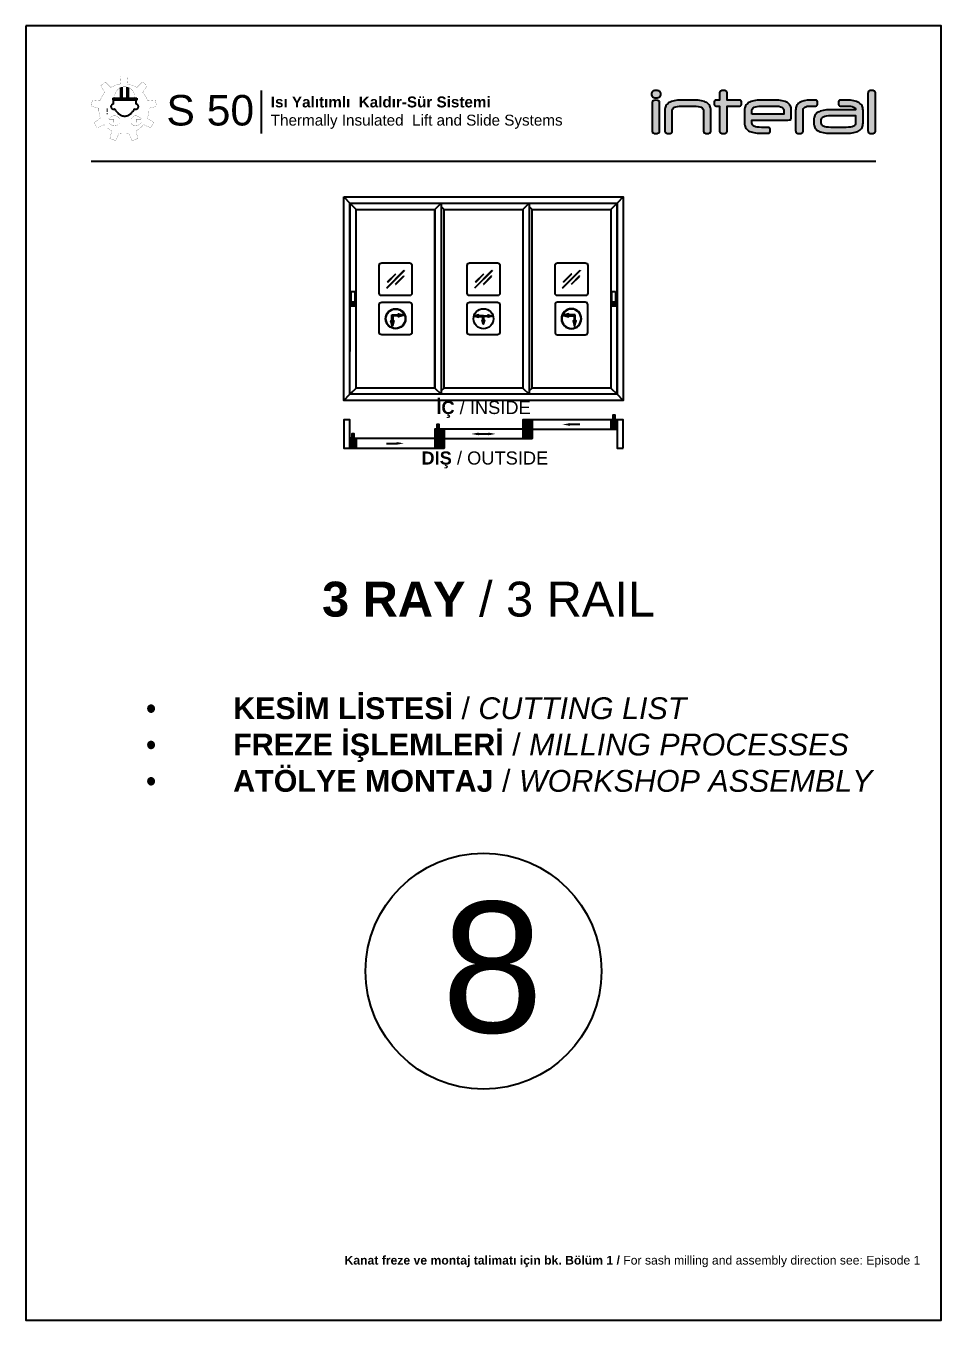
# Model space of a CAD drawing. Header units: millimetres. Extents: x 221 to 2771, y 196 to 840.
# Drawn here: x 221.3 to 431.3, y 542.6 to 839.6 of the extents above; entities that cross this region are included whole.
import ezdxf

# ---------------------------------------------------------------- set-up
doc = ezdxf.new("R2010")
doc.units = ezdxf.units.MM
doc.linetypes.add('CENTER', pattern=[50.8, 31.75, -6.35, 6.35, -6.35])
for name, color, linetype in [('ANTET', 7, 'Continuous'), ('antet_k', 7, 'Continuous'), ('PROFIL', 7, 'Continuous'), ('yazı_numara_k', 21, 'Continuous')]:
    doc.layers.add(name, color=color, linetype=linetype)
doc.styles.get("Standard").update_dxf_attribs({"font": 'arial.ttf'})

# ---------------------------------------------------------------- blocks, each defined once
blk = doc.blocks.new('başlık sayfa')
at = {"color": 0}
blk.add_lwpolyline([(-218.72, -697.66), (-515.72, -697.66), (-515.72, -907.66), (-218.72, -907.66)], close=True, dxfattribs=at)
blk = doc.blocks.new('Üretim katalogu sembol-1')
at = {"true_color": 0xfed100}
h = blk.add_hatch(color=40, dxfattribs=at)
h.dxf.hatch_style = 1
h.paths.add_polyline_path([(1565.7, 1465.6), (1566.8, 1465.6), (1566.8, 1470.1), (1565.7, 1470.1)])
h.paths.add_polyline_path([(1565.7, 1462.7), (1566.8, 1462.7), (1566.8, 1464), (1565.7, 1464)])
at = {"color": 0, "linetype": 'CENTER', "ltscale": 12}
for p, q in [((1583.7, 1483), (1583.7, 1496.8)), ((1585.3, 1483), (1585.3, 1497.3)), ((1591.7, 1483), (1591.7, 1497.3)), ((1593.3, 1483), (1593.3, 1496.8)), ((1573.2, 1483), (1603.8, 1483)), ((1573.2, 1483), (1573.2, 1480.6)), ((1603.8, 1480.6), (1573.2, 1480.6)), ((1603.8, 1483), (1603.8, 1480.6))]:
    blk.add_line(p, q, dxfattribs=at)
at = {"color": 0, "linetype": 'CENTER', "lineweight": -2, "ltscale": 12, "const_width": 0.2}
for points in [[(1563.9, 1503.8, 0.047521), (1557.8, 1498.7)], [(1582.7, 1501.1, 0.099576), (1570.8, 1496.8)], [(1591.4, 1510.9, 0.047521), (1583.5, 1510.9)], [(1604.1, 1496.8, 0.099576), (1592.3, 1501.1)], [(1617.1, 1498.7, 0.047521), (1611.1, 1503.8)], [(1563.4, 1490.6, 0.099576), (1557.1, 1479.7)], [(1617.8, 1479.7, 0.099576), (1611.5, 1490.6)], [(1547.4, 1480.6, 0.047521), (1546, 1472.8)], [(1555.5, 1470.3, 0.099576), (1557.7, 1457.8)], [(1617.3, 1457.8, 0.099576), (1619.5, 1470.3)], [(1628.9, 1472.8, 0.047521), (1627.6, 1480.6)], [(1549.6, 1452.2, 0.047521), (1553.6, 1445.4)], [(1621.4, 1445.4, 0.047521), (1625.3, 1452.2)], [(1562.5, 1449.5, 0.099576), (1572.1, 1441.4)], [(1581.2, 1438.1, 0.099576), (1593.8, 1438.1)], [(1602.8, 1441.4, 0.099576), (1612.5, 1449.5)], [(1569.6, 1431.9, 0.047521), (1577, 1429.2)], [(1597.9, 1429.2, 0.047521), (1605.3, 1431.9)]]:
    blk.add_lwpolyline(points, format="xyb", dxfattribs=at)
for points in [[(1570.8, 1496.8), (1563.9, 1503.8)], [(1582.7, 1501.1), (1583.5, 1510.9)], [(1592.3, 1501.1), (1591.4, 1510.9)], [(1604.1, 1496.8), (1611.1, 1503.8)], [(1563.4, 1490.6), (1557.8, 1498.7)], [(1611.5, 1490.6), (1617.1, 1498.7)], [(1555.5, 1470.3), (1546, 1472.8)], [(1557.1, 1479.7), (1547.4, 1480.6)], [(1617.8, 1479.7), (1627.6, 1480.6)], [(1619.5, 1470.3), (1628.9, 1472.8)], [(1557.7, 1457.8), (1549.6, 1452.2)], [(1617.3, 1457.8), (1625.3, 1452.2)], [(1562.5, 1449.5), (1553.6, 1445.4)], [(1572.1, 1441.4), (1569.6, 1431.9)], [(1581.2, 1438.1), (1577, 1429.2)], [(1593.8, 1438.1), (1597.9, 1429.2)], [(1602.8, 1441.4), (1605.3, 1431.9)], [(1612.5, 1449.5), (1621.4, 1445.4)]]:
    blk.add_lwpolyline(points, dxfattribs=at)
at = {"color": 0, "linetype": 'CENTER', "ltscale": 12, "const_width": 0.2}
for points in [[(1588.5, 1497.7, 0.408893), (1575.7, 1485.1, -0.281899), (1574.2, 1483)], [(1588.5, 1497.7, -0.408893), (1601.3, 1485.1, 0.281899), (1602.8, 1483)]]:
    blk.add_lwpolyline(points, format="xyb", dxfattribs=at)
at = {"color": 40, "true_color": 0xfed100, "const_width": 0.2}
blk.add_lwpolyline([(1565.7, 1464), (1566.8, 1464), (1566.8, 1462.7), (1565.7, 1462.7)], close=True, dxfattribs=at)
at = {"color": 0, "linetype": 'CENTER', "ltscale": 12, "const_width": 0.2}
blk.add_lwpolyline([(1574.7, 1456), (1568.7, 1456, -0.414214), (1568.1, 1456.7), (1568.1, 1456.9, -0.248554), (1568.3, 1457.4), (1570.8, 1459.1, -0.475864), (1582.2, 1456.6), (1596.5, 1456.6, -0.519094), (1606.9, 1459.1), (1609.4, 1457.4, -0.248554), (1609.7, 1456.9), (1609.7, 1456.7, -0.414214), (1609, 1456), (1603.1, 1456), (1603.1, 1452.5), (1609, 1452.5, -0.414214), (1609.7, 1451.9), (1609.7, 1451.7, -0.248554), (1609.4, 1451.1), (1606.9, 1449.5, -0.519094), (1596.5, 1451.9), (1582.2, 1451.9, -0.475864), (1570.8, 1449.5), (1568.3, 1451.1, -0.248554), (1568.1, 1451.7), (1568.1, 1451.9, -0.414214), (1568.7, 1452.5), (1574.7, 1452.5)], format="xyb", close=True, dxfattribs=at)
at = {"color": 0, "linetype": 'CENTER', "ltscale": 12}
for centre, radius, start, end in [((1574.2, 1472.4), 3.2, 91.7372, 301.3307), ((1592, 1477.7), 18.1, 170.7928, 186.6972), ((1592, 1477.7), 18.1, 206.3707, 245.0967), ((1584.9, 1477.7), 18.1, 294.9033, 333.6293), ((1602.8, 1472.4), 3.2, 238.6693, 88.2628), ((1584.9, 1477.7), 18.1, 353.3028, 9.2072), ((1588.5, 1470), 9.6, 245.0967, 294.9033)]:
    blk.add_arc(centre, radius, start, end, dxfattribs=at)
blk = doc.blocks.new('İnteral Logo - 2D')
at = {"layer": 'PROFIL', "ltscale": 10}
h = blk.add_hatch(color=7, dxfattribs=at)
h.paths.add_polyline_path([(2732.47, 1117.8), (2732.47, 1124.16), (2732.45, 1124.34), (2732.41, 1124.48), (2732.35, 1124.6), (2732.25, 1124.67), (2731.98, 1124.76), (2731.61, 1124.79), (2731.23, 1124.76), (2730.97, 1124.67), (2730.87, 1124.6), (2730.81, 1124.48), (2730.77, 1124.34), (2730.76, 1124.16), (2730.76, 1117.8), (2730.77, 1117.62), (2730.81, 1117.48), (2730.87, 1117.36), (2730.97, 1117.29), (2731.23, 1117.2), (2731.61, 1117.17), (2731.98, 1117.2), (2732.25, 1117.29), (2732.35, 1117.36), (2732.41, 1117.48), (2732.45, 1117.62)])
h.paths.add_polyline_path([(2732.72, 1126.21), (2732.71, 1126.41), (2732.66, 1126.58), (2732.58, 1126.73), (2732.47, 1126.84), (2732.33, 1126.93), (2732.15, 1127), (2731.92, 1127.03), (2731.66, 1127.05), (2731.4, 1127.03), (2731.17, 1127), (2730.99, 1126.93), (2730.84, 1126.84), (2730.73, 1126.73), (2730.66, 1126.58), (2730.61, 1126.41), (2730.59, 1126.21), (2730.61, 1126.01), (2730.66, 1125.84), (2730.73, 1125.69), (2730.84, 1125.58), (2730.99, 1125.49), (2731.17, 1125.42), (2731.4, 1125.39), (2731.66, 1125.37), (2731.92, 1125.39), (2732.15, 1125.42), (2732.33, 1125.49), (2732.47, 1125.58), (2732.58, 1125.69), (2732.66, 1125.84), (2732.71, 1126.01)])
for points in [[(2751.25, 1123.85), (2751.27, 1124.15), (2751.25, 1124.44), (2751.18, 1124.66), (2751.13, 1124.74), (2751.04, 1124.79), (2750.79, 1124.84), (2747.94, 1124.84), (2747.94, 1126.41), (2747.93, 1126.59), (2747.89, 1126.74), (2747.82, 1126.85), (2747.73, 1126.92), (2747.46, 1127.02), (2747.08, 1127.05), (2746.7, 1127.02), (2746.44, 1126.92), (2746.35, 1126.85), (2746.28, 1126.74), (2746.24, 1126.59), (2746.23, 1126.41), (2746.23, 1124.84), (2745.46, 1124.84), (2745.21, 1124.79), (2745.12, 1124.74), (2745.06, 1124.66), (2745, 1124.44), (2744.98, 1124.15), (2745, 1123.85), (2745.06, 1123.64), (2745.12, 1123.57), (2745.21, 1123.52), (2745.46, 1123.47), (2746.23, 1123.47), (2746.23, 1117.8), (2746.24, 1117.62), (2746.28, 1117.48), (2746.35, 1117.36), (2746.44, 1117.29), (2746.7, 1117.2), (2747.08, 1117.17), (2747.46, 1117.2), (2747.73, 1117.29), (2747.82, 1117.36), (2747.89, 1117.48), (2747.93, 1117.62), (2747.94, 1117.8), (2747.94, 1123.47), (2750.79, 1123.47), (2751.04, 1123.52), (2751.13, 1123.57), (2751.18, 1123.64)], [(2743.86, 1123.73), (2743.7, 1123.92), (2743.51, 1124.09), (2743.28, 1124.25), (2743.03, 1124.39), (2742.75, 1124.51), (2742.09, 1124.69), (2741.32, 1124.8), (2740.42, 1124.84), (2737.48, 1124.84), (2736.59, 1124.8), (2735.81, 1124.69), (2735.16, 1124.51), (2734.87, 1124.39), (2734.62, 1124.25), (2734.4, 1124.09), (2734.2, 1123.92), (2734.04, 1123.73), (2733.91, 1123.52), (2733.8, 1123.29), (2733.73, 1123.04), (2733.68, 1122.77), (2733.67, 1122.49), (2733.67, 1117.8), (2733.68, 1117.62), (2733.72, 1117.48), (2733.79, 1117.36), (2733.88, 1117.29), (2734.14, 1117.2), (2734.52, 1117.17), (2734.89, 1117.2), (2735.16, 1117.29), (2735.26, 1117.36), (2735.33, 1117.48), (2735.37, 1117.62), (2735.38, 1117.8), (2735.38, 1122.49), (2735.41, 1122.69), (2735.51, 1122.87), (2735.67, 1123.04), (2735.89, 1123.19), (2736.19, 1123.31), (2736.56, 1123.4), (2737.01, 1123.46), (2737.54, 1123.47), (2740.37, 1123.47), (2740.89, 1123.46), (2741.34, 1123.4), (2741.72, 1123.31), (2742.01, 1123.19), (2742.24, 1123.04), (2742.4, 1122.87), (2742.49, 1122.69), (2742.52, 1122.49), (2742.52, 1117.8), (2742.54, 1117.62), (2742.58, 1117.48), (2742.64, 1117.36), (2742.73, 1117.29), (2743, 1117.2), (2743.37, 1117.17), (2743.75, 1117.2), (2744.02, 1117.29), (2744.11, 1117.36), (2744.18, 1117.48), (2744.22, 1117.62), (2744.24, 1117.8), (2744.24, 1122.49), (2744.22, 1122.77), (2744.18, 1123.04), (2744.1, 1123.29), (2744, 1123.52)], [(2768.68, 1123.85), (2768.7, 1124.15), (2768.68, 1124.44), (2768.61, 1124.66), (2768.55, 1124.74), (2768.47, 1124.79), (2768.21, 1124.84), (2767.16, 1124.84), (2766.36, 1124.8), (2765.67, 1124.69), (2765.07, 1124.51), (2764.81, 1124.39), (2764.57, 1124.26), (2764.36, 1124.1), (2764.18, 1123.93), (2764.02, 1123.74), (2763.9, 1123.53), (2763.8, 1123.3), (2763.73, 1123.05), (2763.69, 1122.79), (2763.67, 1122.5), (2763.67, 1117.8), (2763.69, 1117.62), (2763.72, 1117.48), (2763.79, 1117.36), (2763.88, 1117.29), (2764.15, 1117.2), (2764.52, 1117.17), (2764.9, 1117.2), (2765.17, 1117.29), (2765.26, 1117.36), (2765.33, 1117.48), (2765.37, 1117.62), (2765.38, 1117.8), (2765.38, 1122.5), (2765.41, 1122.72), (2765.48, 1122.91), (2765.6, 1123.08), (2765.78, 1123.22), (2766.01, 1123.33), (2766.32, 1123.41), (2766.7, 1123.46), (2767.16, 1123.47), (2768.21, 1123.47), (2768.47, 1123.52), (2768.55, 1123.57), (2768.61, 1123.64)]]:
    blk.add_hatch(color=7, dxfattribs=at).paths.add_polyline_path(points)
at = {"layer": 'PROFIL', "ltscale": 10, "true_color": 0xfed100}
blk.add_hatch(color=40, dxfattribs=at).paths.add_polyline_path([(2781.99, 1117.8), (2781.99, 1126.41), (2781.98, 1126.59), (2781.94, 1126.74), (2781.87, 1126.85), (2781.78, 1126.92), (2781.51, 1127.02), (2781.13, 1127.05), (2780.75, 1127.02), (2780.49, 1126.92), (2780.4, 1126.85), (2780.33, 1126.74), (2780.29, 1126.59), (2780.28, 1126.41), (2780.28, 1117.8), (2780.29, 1117.62), (2780.33, 1117.48), (2780.4, 1117.36), (2780.49, 1117.29), (2780.75, 1117.2), (2781.13, 1117.17), (2781.51, 1117.2), (2781.78, 1117.29), (2781.87, 1117.36), (2781.94, 1117.48), (2781.98, 1117.62)])
at = {"layer": 'PROFIL', "ltscale": 10}
h = blk.add_hatch(color=7, dxfattribs=at)
h.paths.add_polyline_path([(2762, 1124.1), (2761.79, 1124.26), (2761.55, 1124.39), (2761.27, 1124.51), (2760.61, 1124.69), (2759.81, 1124.8), (2758.87, 1124.84), (2755.76, 1124.84), (2754.87, 1124.8), (2754.09, 1124.69), (2753.44, 1124.51), (2753.15, 1124.39), (2752.9, 1124.25), (2752.68, 1124.09), (2752.48, 1123.92), (2752.32, 1123.73), (2752.18, 1123.52), (2752.08, 1123.29), (2752.01, 1123.04), (2751.96, 1122.77), (2751.95, 1122.49), (2751.95, 1119.56), (2751.96, 1119.28), (2752.01, 1119.02), (2752.08, 1118.77), (2752.18, 1118.54), (2752.32, 1118.33), (2752.48, 1118.14), (2752.68, 1117.96), (2752.9, 1117.81), (2753.15, 1117.67), (2753.44, 1117.55), (2754.09, 1117.37), (2754.87, 1117.26), (2755.76, 1117.22), (2757.36, 1117.22), (2757.62, 1117.26), (2757.7, 1117.32), (2757.76, 1117.39), (2757.83, 1117.61), (2757.85, 1117.91), (2757.83, 1118.2), (2757.76, 1118.41), (2757.7, 1118.49), (2757.62, 1118.54), (2757.36, 1118.58), (2755.81, 1118.58), (2755.29, 1118.6), (2754.84, 1118.65), (2754.46, 1118.74), (2754.17, 1118.87), (2753.95, 1119.02), (2753.79, 1119.19), (2753.69, 1119.37), (2753.66, 1119.56), (2753.66, 1120.25), (2761.88, 1120.25), (2762.3, 1120.29), (2762.44, 1120.34), (2762.54, 1120.4), (2762.61, 1120.49), (2762.65, 1120.61), (2762.69, 1120.94), (2762.69, 1122.49), (2762.67, 1122.78), (2762.63, 1123.04), (2762.56, 1123.29), (2762.46, 1123.52), (2762.34, 1123.74), (2762.18, 1123.93)])
h.paths.add_polyline_path([(2753.66, 1121.59), (2753.66, 1122.49), (2753.69, 1122.69), (2753.79, 1122.87), (2753.95, 1123.04), (2754.17, 1123.19), (2754.46, 1123.31), (2754.84, 1123.4), (2755.29, 1123.46), (2755.81, 1123.47), (2758.82, 1123.47), (2759.35, 1123.46), (2759.81, 1123.41), (2760.18, 1123.33), (2760.47, 1123.22), (2760.69, 1123.08), (2760.85, 1122.91), (2760.95, 1122.71), (2760.98, 1122.49), (2760.98, 1121.59)], flags=16)
at = {"layer": 'PROFIL', "ltscale": 10, "true_color": 0xfed100}
h = blk.add_hatch(color=40, dxfattribs=at)
h.paths.add_polyline_path([(2779.15, 1119.56), (2779.15, 1122.49), (2779.13, 1122.77), (2779.09, 1123.04), (2779.01, 1123.29), (2778.91, 1123.52), (2778.78, 1123.73), (2778.61, 1123.92), (2778.42, 1124.09), (2778.19, 1124.25), (2777.94, 1124.39), (2777.66, 1124.51), (2777, 1124.69), (2776.23, 1124.8), (2775.33, 1124.84), (2774.01, 1124.84), (2773.76, 1124.79), (2773.67, 1124.74), (2773.61, 1124.67), (2773.54, 1124.45), (2773.51, 1124.15), (2773.54, 1123.85), (2773.61, 1123.64), (2773.67, 1123.57), (2773.76, 1123.52), (2774.01, 1123.47), (2775.28, 1123.47), (2775.81, 1123.46), (2776.27, 1123.42), (2776.64, 1123.35), (2776.93, 1123.25), (2777.15, 1123.13), (2777.31, 1122.99), (2777.4, 1122.82), (2777.44, 1122.64), (2777.44, 1122.62), (2771.67, 1122.62), (2770.77, 1122.59), (2770, 1122.48), (2769.34, 1122.29), (2769.06, 1122.18), (2768.81, 1122.04), (2768.58, 1121.88), (2768.39, 1121.71), (2768.22, 1121.52), (2768.09, 1121.31), (2767.99, 1121.08), (2767.91, 1120.83), (2767.87, 1120.56), (2767.85, 1120.28), (2767.85, 1119.56), (2767.87, 1119.28), (2767.91, 1119.02), (2767.99, 1118.77), (2768.09, 1118.54), (2768.22, 1118.33), (2768.39, 1118.14), (2768.58, 1117.96), (2768.81, 1117.81), (2769.06, 1117.67), (2769.34, 1117.55), (2770, 1117.37), (2770.77, 1117.26), (2771.67, 1117.22), (2775.33, 1117.22), (2776.23, 1117.26), (2777, 1117.37), (2777.66, 1117.55), (2777.94, 1117.67), (2778.19, 1117.81), (2778.42, 1117.96), (2778.61, 1118.14), (2778.78, 1118.33), (2778.91, 1118.54), (2779.01, 1118.77), (2779.09, 1119.02), (2779.13, 1119.28)])
h.paths.add_polyline_path([(2769.56, 1119.56), (2769.56, 1120.33), (2769.6, 1120.53), (2769.69, 1120.72), (2769.85, 1120.88), (2770.08, 1121.03), (2770.37, 1121.16), (2770.74, 1121.25), (2771.19, 1121.3), (2771.72, 1121.32), (2777.44, 1121.32), (2777.44, 1119.56), (2777.4, 1119.37), (2777.31, 1119.19), (2777.15, 1119.02), (2776.92, 1118.87), (2776.63, 1118.74), (2776.26, 1118.65), (2775.81, 1118.6), (2775.28, 1118.58), (2771.72, 1118.58), (2771.19, 1118.6), (2770.74, 1118.65), (2770.37, 1118.74), (2770.08, 1118.87), (2769.85, 1119.02), (2769.69, 1119.19), (2769.6, 1119.37)], flags=16)
at = {"layer": 'PROFIL', "color": 7, "ltscale": 10}
for points in [[(2732.72, 1126.21), (2732.71, 1126.41), (2732.66, 1126.58), (2732.58, 1126.73), (2732.47, 1126.84), (2732.33, 1126.93), (2732.15, 1127), (2731.92, 1127.03), (2731.66, 1127.05), (2731.4, 1127.03), (2731.17, 1127), (2730.99, 1126.93), (2730.84, 1126.84), (2730.73, 1126.73), (2730.66, 1126.58), (2730.61, 1126.41), (2730.59, 1126.21), (2730.61, 1126.01), (2730.66, 1125.84), (2730.73, 1125.69), (2730.84, 1125.58), (2730.99, 1125.49), (2731.17, 1125.42), (2731.4, 1125.39), (2731.66, 1125.37), (2731.92, 1125.39), (2732.15, 1125.42), (2732.33, 1125.49), (2732.47, 1125.58), (2732.58, 1125.69), (2732.66, 1125.84), (2732.71, 1126.01)], [(2751.25, 1123.85), (2751.27, 1124.15), (2751.25, 1124.44), (2751.18, 1124.66), (2751.13, 1124.74), (2751.04, 1124.79), (2750.79, 1124.84), (2747.94, 1124.84), (2747.94, 1126.41), (2747.93, 1126.59), (2747.89, 1126.74), (2747.82, 1126.85), (2747.73, 1126.92), (2747.46, 1127.02), (2747.08, 1127.05), (2746.7, 1127.02), (2746.44, 1126.92), (2746.35, 1126.85), (2746.28, 1126.74), (2746.24, 1126.59), (2746.23, 1126.41), (2746.23, 1124.84), (2745.46, 1124.84), (2745.21, 1124.79), (2745.12, 1124.74), (2745.06, 1124.66), (2745, 1124.44), (2744.98, 1124.15), (2745, 1123.85), (2745.06, 1123.64), (2745.12, 1123.57), (2745.21, 1123.52), (2745.46, 1123.47), (2746.23, 1123.47), (2746.23, 1117.8), (2746.24, 1117.62), (2746.28, 1117.48), (2746.35, 1117.36), (2746.44, 1117.29), (2746.7, 1117.2), (2747.08, 1117.17), (2747.46, 1117.2), (2747.73, 1117.29), (2747.82, 1117.36), (2747.89, 1117.48), (2747.93, 1117.62), (2747.94, 1117.8), (2747.94, 1123.47), (2750.79, 1123.47), (2751.04, 1123.52), (2751.13, 1123.57), (2751.18, 1123.64)], [(2732.47, 1117.8), (2732.47, 1124.16), (2732.45, 1124.34), (2732.41, 1124.48), (2732.35, 1124.6), (2732.25, 1124.67), (2731.98, 1124.76), (2731.61, 1124.79), (2731.23, 1124.76), (2730.97, 1124.67), (2730.87, 1124.6), (2730.81, 1124.48), (2730.77, 1124.34), (2730.76, 1124.16), (2730.76, 1117.8), (2730.77, 1117.62), (2730.81, 1117.48), (2730.87, 1117.36), (2730.97, 1117.29), (2731.23, 1117.2), (2731.61, 1117.17), (2731.98, 1117.2), (2732.25, 1117.29), (2732.35, 1117.36), (2732.41, 1117.48), (2732.45, 1117.62)], [(2743.86, 1123.73), (2743.7, 1123.92), (2743.51, 1124.09), (2743.28, 1124.25), (2743.03, 1124.39), (2742.75, 1124.51), (2742.09, 1124.69), (2741.32, 1124.8), (2740.42, 1124.84), (2737.48, 1124.84), (2736.59, 1124.8), (2735.81, 1124.69), (2735.16, 1124.51), (2734.87, 1124.39), (2734.62, 1124.25), (2734.4, 1124.09), (2734.2, 1123.92), (2734.04, 1123.73), (2733.91, 1123.52), (2733.8, 1123.29), (2733.73, 1123.04), (2733.68, 1122.77), (2733.67, 1122.49), (2733.67, 1117.8), (2733.68, 1117.62), (2733.72, 1117.48), (2733.79, 1117.36), (2733.88, 1117.29), (2734.14, 1117.2), (2734.52, 1117.17), (2734.89, 1117.2), (2735.16, 1117.29), (2735.26, 1117.36), (2735.33, 1117.48), (2735.37, 1117.62), (2735.38, 1117.8), (2735.38, 1122.49), (2735.41, 1122.69), (2735.51, 1122.87), (2735.67, 1123.04), (2735.89, 1123.19), (2736.19, 1123.31), (2736.56, 1123.4), (2737.01, 1123.46), (2737.54, 1123.47), (2740.37, 1123.47), (2740.89, 1123.46), (2741.34, 1123.4), (2741.72, 1123.31), (2742.01, 1123.19), (2742.24, 1123.04), (2742.4, 1122.87), (2742.49, 1122.69), (2742.52, 1122.49), (2742.52, 1117.8), (2742.54, 1117.62), (2742.58, 1117.48), (2742.64, 1117.36), (2742.73, 1117.29), (2743, 1117.2), (2743.37, 1117.17), (2743.75, 1117.2), (2744.02, 1117.29), (2744.11, 1117.36), (2744.18, 1117.48), (2744.22, 1117.62), (2744.24, 1117.8), (2744.24, 1122.49), (2744.22, 1122.77), (2744.18, 1123.04), (2744.1, 1123.29), (2744, 1123.52)], [(2762, 1124.1), (2761.79, 1124.26), (2761.55, 1124.39), (2761.27, 1124.51), (2760.61, 1124.69), (2759.81, 1124.8), (2758.87, 1124.84), (2755.76, 1124.84), (2754.87, 1124.8), (2754.09, 1124.69), (2753.44, 1124.51), (2753.15, 1124.39), (2752.9, 1124.25), (2752.68, 1124.09), (2752.48, 1123.92), (2752.32, 1123.73), (2752.18, 1123.52), (2752.08, 1123.29), (2752.01, 1123.04), (2751.96, 1122.77), (2751.95, 1122.49), (2751.95, 1119.56), (2751.96, 1119.28), (2752.01, 1119.02), (2752.08, 1118.77), (2752.18, 1118.54), (2752.32, 1118.33), (2752.48, 1118.14), (2752.68, 1117.96), (2752.9, 1117.81), (2753.15, 1117.67), (2753.44, 1117.55), (2754.09, 1117.37), (2754.87, 1117.26), (2755.76, 1117.22), (2757.36, 1117.22), (2757.62, 1117.26), (2757.7, 1117.32), (2757.76, 1117.39), (2757.83, 1117.61), (2757.85, 1117.91), (2757.83, 1118.2), (2757.76, 1118.41), (2757.7, 1118.49), (2757.62, 1118.54), (2757.36, 1118.58), (2755.81, 1118.58), (2755.29, 1118.6), (2754.84, 1118.65), (2754.46, 1118.74), (2754.17, 1118.87), (2753.95, 1119.02), (2753.79, 1119.19), (2753.69, 1119.37), (2753.66, 1119.56), (2753.66, 1120.25), (2761.88, 1120.25), (2762.3, 1120.29), (2762.44, 1120.34), (2762.54, 1120.4), (2762.61, 1120.49), (2762.65, 1120.61), (2762.69, 1120.94), (2762.69, 1122.49), (2762.67, 1122.78), (2762.63, 1123.04), (2762.56, 1123.29), (2762.46, 1123.52), (2762.34, 1123.74), (2762.18, 1123.93)], [(2753.66, 1121.59), (2753.66, 1122.49), (2753.69, 1122.69), (2753.79, 1122.87), (2753.95, 1123.04), (2754.17, 1123.19), (2754.46, 1123.31), (2754.84, 1123.4), (2755.29, 1123.46), (2755.81, 1123.47), (2758.82, 1123.47), (2759.35, 1123.46), (2759.81, 1123.41), (2760.18, 1123.33), (2760.47, 1123.22), (2760.69, 1123.08), (2760.85, 1122.91), (2760.95, 1122.71), (2760.98, 1122.49), (2760.98, 1121.59)], [(2768.68, 1123.85), (2768.7, 1124.15), (2768.68, 1124.44), (2768.61, 1124.66), (2768.55, 1124.74), (2768.47, 1124.79), (2768.21, 1124.84), (2767.16, 1124.84), (2766.36, 1124.8), (2765.67, 1124.69), (2765.07, 1124.51), (2764.81, 1124.39), (2764.57, 1124.26), (2764.36, 1124.1), (2764.18, 1123.93), (2764.02, 1123.74), (2763.9, 1123.53), (2763.8, 1123.3), (2763.73, 1123.05), (2763.69, 1122.79), (2763.67, 1122.5), (2763.67, 1117.8), (2763.69, 1117.62), (2763.72, 1117.48), (2763.79, 1117.36), (2763.88, 1117.29), (2764.15, 1117.2), (2764.52, 1117.17), (2764.9, 1117.2), (2765.17, 1117.29), (2765.26, 1117.36), (2765.33, 1117.48), (2765.37, 1117.62), (2765.38, 1117.8), (2765.38, 1122.5), (2765.41, 1122.72), (2765.48, 1122.91), (2765.6, 1123.08), (2765.78, 1123.22), (2766.01, 1123.33), (2766.32, 1123.41), (2766.7, 1123.46), (2767.16, 1123.47), (2768.21, 1123.47), (2768.47, 1123.52), (2768.55, 1123.57), (2768.61, 1123.64)]]:
    blk.add_lwpolyline(points, close=True, dxfattribs=at)
at = {"layer": 'PROFIL', "color": 40, "ltscale": 10, "true_color": 0xfed100}
for points in [[(2781.99, 1117.8), (2781.99, 1126.41), (2781.98, 1126.59), (2781.94, 1126.74), (2781.87, 1126.85), (2781.78, 1126.92), (2781.51, 1127.02), (2781.13, 1127.05), (2780.75, 1127.02), (2780.49, 1126.92), (2780.4, 1126.85), (2780.33, 1126.74), (2780.29, 1126.59), (2780.28, 1126.41), (2780.28, 1117.8), (2780.29, 1117.62), (2780.33, 1117.48), (2780.4, 1117.36), (2780.49, 1117.29), (2780.75, 1117.2), (2781.13, 1117.17), (2781.51, 1117.2), (2781.78, 1117.29), (2781.87, 1117.36), (2781.94, 1117.48), (2781.98, 1117.62)], [(2779.15, 1119.56), (2779.15, 1122.49), (2779.13, 1122.77), (2779.09, 1123.04), (2779.01, 1123.29), (2778.91, 1123.52), (2778.78, 1123.73), (2778.61, 1123.92), (2778.42, 1124.09), (2778.19, 1124.25), (2777.94, 1124.39), (2777.66, 1124.51), (2777, 1124.69), (2776.23, 1124.8), (2775.33, 1124.84), (2774.01, 1124.84), (2773.76, 1124.79), (2773.67, 1124.74), (2773.61, 1124.67), (2773.54, 1124.45), (2773.51, 1124.15), (2773.54, 1123.85), (2773.61, 1123.64), (2773.67, 1123.57), (2773.76, 1123.52), (2774.01, 1123.47), (2775.28, 1123.47), (2775.81, 1123.46), (2776.27, 1123.42), (2776.64, 1123.35), (2776.93, 1123.25), (2777.15, 1123.13), (2777.31, 1122.99), (2777.4, 1122.82), (2777.44, 1122.64), (2777.44, 1122.62), (2771.67, 1122.62), (2770.77, 1122.59), (2770, 1122.48), (2769.34, 1122.29), (2769.06, 1122.18), (2768.81, 1122.04), (2768.58, 1121.88), (2768.39, 1121.71), (2768.22, 1121.52), (2768.09, 1121.31), (2767.99, 1121.08), (2767.91, 1120.83), (2767.87, 1120.56), (2767.85, 1120.28), (2767.85, 1119.56), (2767.87, 1119.28), (2767.91, 1119.02), (2767.99, 1118.77), (2768.09, 1118.54), (2768.22, 1118.33), (2768.39, 1118.14), (2768.58, 1117.96), (2768.81, 1117.81), (2769.06, 1117.67), (2769.34, 1117.55), (2770, 1117.37), (2770.77, 1117.26), (2771.67, 1117.22), (2775.33, 1117.22), (2776.23, 1117.26), (2777, 1117.37), (2777.66, 1117.55), (2777.94, 1117.67), (2778.19, 1117.81), (2778.42, 1117.96), (2778.61, 1118.14), (2778.78, 1118.33), (2778.91, 1118.54), (2779.01, 1118.77), (2779.09, 1119.02), (2779.13, 1119.28)], [(2769.56, 1119.56), (2769.56, 1120.33), (2769.6, 1120.53), (2769.69, 1120.72), (2769.85, 1120.88), (2770.08, 1121.03), (2770.37, 1121.16), (2770.74, 1121.25), (2771.19, 1121.3), (2771.72, 1121.32), (2777.44, 1121.32), (2777.44, 1119.56), (2777.4, 1119.37), (2777.31, 1119.19), (2777.15, 1119.02), (2776.92, 1118.87), (2776.63, 1118.74), (2776.26, 1118.65), (2775.81, 1118.6), (2775.28, 1118.58), (2771.72, 1118.58), (2771.19, 1118.6), (2770.74, 1118.65), (2770.37, 1118.74), (2770.08, 1118.87), (2769.85, 1119.02), (2769.69, 1119.19), (2769.6, 1119.37)]]:
    blk.add_lwpolyline(points, close=True, dxfattribs=at)
blk = doc.blocks.new('S.1.B')
blk.add_line((922.44, 1850.82), (922.44, 1840.95))
at = {"color": 7}
blk.add_line((1063.42, 1834.52), (883.42, 1834.52), dxfattribs=at)
at = {"color": 0, "linetype": 'CENTER', "ltscale": 12, "xscale": 0.18014578362, "yscale": 0.18014578362, "zscale": 0.18014578362}
blk.add_blockref('Üretim katalogu sembol-1', (604.93, 1581.87), dxfattribs=at)
at = {"layer": 'yazı_numara_k', "color": 140}
blk.add_blockref('İnteral Logo - 2D', (-1718.64, 723.78), dxfattribs=at)
at = {"width": 80.5608, "attachment_point": 1}
for s, insert, char_height in [('\\pi23.685;{\\fArial Unicode MS|b0|i0|c162|p34;S 50}', (876.99, 1849.79), 7), ('\\pi8.4591;{\\fArial Unicode MS|b1|i0|c162|p34;Isı Yalıtımlı  Kaldır-Sür Sistemi\\fArial Unicode MS|b0|i0|c162|p34;\\PThermally Insulated  Lift and Slide Systems}', (916.15, 1849.44), 2.5)]:
    blk.add_mtext(s, dxfattribs=dict(at, insert=insert, char_height=char_height))
blk = doc.blocks.new('ergertretret')
h = blk.add_hatch(color=140)
h.paths.add_polyline_path([(7931.42, 217.9), (7940.3, 226.78), (7940.2, 226.87), (7931.32, 217.99)])
h.paths.add_polyline_path([(7931.8, 220.85), (7935.96, 225.02), (7935.87, 225.11), (7931.71, 220.95)], flags=16)
h.paths.add_polyline_path([(7935.87, 219.78), (7940.03, 223.94), (7939.94, 224.04), (7935.78, 219.87)], flags=16)
at = {"color": 140, "linetype": 'Continuous'}
for p, q in [((7931.32, 217.99), (7940.2, 226.87)), ((7931.42, 217.9), (7940.3, 226.78)), ((7931.71, 220.95), (7935.87, 225.11)), ((7931.8, 220.85), (7935.96, 225.02)), ((7935.78, 219.87), (7939.94, 224.04)), ((7935.87, 219.78), (7940.03, 223.94))]:
    blk.add_line(p, q, dxfattribs=at)
at = {"color": 140}
for p, q in [((7935.87, 225.11), (7935.96, 225.02)), ((7940.2, 226.87), (7940.3, 226.78)), ((7931.32, 217.99), (7931.42, 217.9)), ((7931.71, 220.95), (7931.8, 220.85)), ((7935.78, 219.87), (7935.87, 219.78)), ((7940.03, 223.94), (7939.94, 224.04))]:
    blk.add_line(p, q, dxfattribs=at)
blk = doc.blocks.new('cerceve')
at = {"color": 0}
blk.add_lwpolyline([(179668.63, 32143.72), (179685.63, 32143.72, -0.414214), (179687.13, 32142.22), (179687.13, 32125.22, -0.414214), (179685.63, 32123.72), (179668.63, 32123.72, -0.414214), (179667.13, 32125.22), (179667.13, 32142.22, -0.414214)], format="xyb", close=True, dxfattribs=at)
blk = doc.blocks.new('cam_ikon')
at = {"color": 9, "xscale": 0.75, "yscale": 0.75, "zscale": 0.75}
blk.add_blockref('cerceve', (45727.31, 7659.22), dxfattribs=at)
at = {"color": 21, "xscale": 0.9, "yscale": 0.9, "zscale": 0.9}
blk.add_blockref('ergertretret', (173342.95, 31559.46), dxfattribs=at)
blk = doc.blocks.new('İKİ TARAFA HAREKETLİ')
h = blk.add_hatch(color=7)
h.dxf.hatch_style = 1
h.paths.add_polyline_path([(611.2, 1490.26), (609.3, 1490.77), (611.2, 1491.28), (611.2, 1490.91), (613.53, 1490.91), (613.53, 1488.89), (613.87, 1488.89), (613.37, 1486.99), (612.86, 1488.89), (613.22, 1488.89), (613.22, 1490.6), (611.2, 1490.6)])
h = blk.add_hatch(color=7)
h.dxf.hatch_style = 1
h.paths.add_polyline_path([(615.56, 1490.26), (617.46, 1490.77), (615.56, 1491.28), (615.56, 1490.91), (613.22, 1490.91), (613.22, 1488.89), (612.88, 1488.89), (613.39, 1486.99), (613.9, 1488.89), (613.53, 1488.89), (613.53, 1490.6), (615.56, 1490.6)])
at = {"color": 7}
for points in [[(613.53, 1490.91), (611.2, 1490.91), (611.2, 1491.28), (609.3, 1490.77), (611.2, 1490.26), (611.2, 1490.6), (613.22, 1490.6)], [(613.22, 1490.91), (615.56, 1490.91), (615.56, 1491.28), (617.46, 1490.77), (615.56, 1490.26), (615.56, 1490.6), (613.53, 1490.6)], [(613.53, 1490.6), (613.53, 1488.89), (613.9, 1488.89), (613.39, 1486.99), (612.88, 1488.89), (613.22, 1488.89), (613.22, 1490.91)], [(613.22, 1490.91), (613.53, 1490.91)]]:
    blk.add_lwpolyline(points, dxfattribs=at)
at = {"layer": 'antet_k', "color": 7}
blk.add_circle((613.46, 1489.55), 4.59, dxfattribs=at)
at = {"color": 9, "xscale": 0.75, "yscale": 0.75, "zscale": 0.75}
blk.add_blockref('cerceve', (-134144.38, -22610.64), dxfattribs=at)
blk = doc.blocks.new('kaldır sür')
h = blk.add_hatch(color=7)
h.dxf.hatch_style = 1
h.paths.add_polyline_path([(180300.42, 31976.71, 1), (180309.6, 31976.71, 1)])
h.paths.add_polyline_path([(180309.43, 31976.71, -1), (180300.59, 31976.71, -1)], flags=16)
h.paths.add_polyline_path([(180306.41, 31978.46), (180306.41, 31978.95), (180308.94, 31978.27), (180306.41, 31977.59), (180306.41, 31978.05), (180303.72, 31978.05), (180303.72, 31975.76), (180304.2, 31975.76), (180303.53, 31973.23), (180302.85, 31975.76), (180303.3, 31975.76), (180303.3, 31978.46)], flags=0)
h = blk.add_hatch(color=7)
h.dxf.hatch_style = 1
h.paths.add_polyline_path([(180306.41, 31977.59), (180308.94, 31978.27), (180306.41, 31978.95), (180306.41, 31978.46), (180303.3, 31978.46), (180303.3, 31975.76), (180302.85, 31975.76), (180303.53, 31973.23), (180304.2, 31975.76), (180303.72, 31975.76), (180303.72, 31978.05), (180306.41, 31978.05)])
at = {"color": 7}
for points in [[(180303.72, 31978.05), (180303.72, 31975.76), (180304.2, 31975.76), (180303.53, 31973.23), (180302.85, 31975.76), (180303.3, 31975.76), (180303.3, 31978.46)], [(180303.3, 31978.46), (180306.41, 31978.46), (180306.41, 31978.95), (180308.94, 31978.27), (180306.41, 31977.59), (180306.41, 31978.05), (180303.72, 31978.05)], [(180303.3, 31978.46), (180303.72, 31978.46)]]:
    blk.add_lwpolyline(points, dxfattribs=at)
at = {"layer": 'antet_k', "color": 7}
for radius in [4.59, 4.42]:
    blk.add_circle((180305.01, 31976.71), radius, dxfattribs=at)
at = {"color": 9, "xscale": 0.75, "yscale": 0.75, "zscale": 0.75}
blk.add_blockref('cerceve', (45547.16, 7876.52), dxfattribs=at)
blk = doc.blocks.new('kol')
at = {"color": 7}
for points in [[(-855, -1100), (-855, -1326), (-799, -1326), (-799, -1100)], [(-840, -1261), (-840, -1312), (-810, -1312), (-810, -1261)]]:
    blk.add_lwpolyline(points, close=True, dxfattribs=at)
blk = doc.blocks.new('3RAY - GR.1A')
h = blk.add_hatch()
h.set_pattern_fill('ANGLE', color=256, scale=1.44375, angle=360)
h.set_pattern_definition([(360, (-1851.026, 1803.583), (3e-12, 10.084594), [7.33425, -2.750344]), (90, (-1851.026, 1803.583), (-10.084594, 3e-12), [7.33425, -2.750344])])
h.paths.add_polyline_path([(2174.26, 3309.07), (2173.18, 3309.07), (2173.18, 3306.91), (2174.26, 3306.91)])
for points in [[(2216.87, 3306.91), (2216.87, 3311.24), (2214.6, 3311.24), (2213.53, 3311.24), (2212.62, 3311.24), (2212.62, 3306.91)], [(2176.52, 3302.58), (2176.52, 3306.91), (2174.26, 3306.91), (2173.18, 3306.91), (2172.27, 3306.91), (2172.27, 3302.58)], [(2216.87, 3302.58), (2216.87, 3306.91), (2214.6, 3306.91), (2213.53, 3306.91), (2212.62, 3306.91), (2212.62, 3302.58)], [(2176.52, 3298.25), (2176.52, 3302.58), (2174.26, 3302.58), (2173.18, 3302.58), (2172.27, 3302.58), (2172.27, 3298.25)]]:
    blk.add_hatch(color=252).paths.add_polyline_path(points)
h = blk.add_hatch(color=252)
h.dxf.hatch_style = 1
h.paths.add_polyline_path([(2255.85, 3306.91), (2252.96, 3306.91), (2252.96, 3311.24), (2255.85, 3311.24)])
h = blk.add_hatch()
h.set_pattern_fill('ANGLE', color=256, scale=1.44375, angle=360)
h.set_pattern_definition([(360, (-1770.339, 1807.915), (3e-12, 10.084594), [7.33425, -2.750344]), (90, (-1770.339, 1807.915), (-10.084594, 3e-12), [7.33425, -2.750344])])
h.paths.add_polyline_path([(2254.95, 3313.41), (2253.87, 3313.41), (2253.87, 3311.24), (2254.95, 3311.24)])
h = blk.add_hatch()
h.set_pattern_fill('ANGLE', color=256, scale=1.44375, angle=360)
h.set_pattern_definition([(360, (-1890.007, 1799.252), (3e-12, 10.084594), [7.33425, -2.750344]), (90, (-1890.007, 1799.252), (-10.084594, 3e-12), [7.33425, -2.750344])])
h.paths.add_polyline_path([(2135.28, 3304.74), (2134.2, 3304.74), (2134.2, 3302.58), (2135.28, 3302.58)])
h = blk.add_hatch(color=252)
h.dxf.hatch_style = 1
h.paths.add_polyline_path([(2136.18, 3298.25), (2133.29, 3298.25), (2133.29, 3302.58), (2136.18, 3302.58)])
at = {"layer": 'ANTET'}
for points in [[(2234.24, 3308.45), (2230.87, 3309.07), (2234.24, 3309.7)], [(2192.33, 3304.12), (2188.96, 3304.74), (2192.33, 3305.37)], [(2196.81, 3304.12), (2200.17, 3304.74), (2196.81, 3305.37)], [(2154.69, 3299.79), (2158.05, 3300.41), (2154.69, 3301.03)]]:
    blk.add_hatch(color=256, dxfattribs=at).paths.add_polyline_path(points)
for p, q in [((2130.4, 3413.59), (2133.29, 3410.7)), ((2133.29, 3410.7), (2136.18, 3407.82)), ((2133.29, 3410.7), (2133.29, 3342.51)), ((2175.16, 3410.7), (2172.27, 3407.82)), ((2175.16, 3410.7), (2175.16, 3322.93)), ((2215.5, 3410.7), (2212.62, 3407.82)), ((2255.85, 3410.7), (2252.96, 3407.82)), ((2258.73, 3413.59), (2255.85, 3410.7)), ((2136.18, 3407.82), (2172.27, 3407.82)), ((2172.27, 3407.82), (2172.27, 3342.51)), ((2175.16, 3409.18), (2176.52, 3407.82)), ((2176.52, 3407.82), (2212.62, 3407.82)), ((2215.5, 3409.18), (2216.87, 3407.82)), ((2215.5, 3407.82), (2215.5, 3322.93)), ((2216.87, 3407.82), (2252.96, 3407.82)), ((2255.85, 3407.82), (2255.85, 3322.93)), ((2130.4, 3320.04), (2133.29, 3322.93)), ((2136.18, 3325.82), (2133.29, 3322.93)), ((2133.29, 3322.93), (2134.73, 3324.37)), ((2172.27, 3325.82), (2175.16, 3322.93)), ((2176.52, 3325.82), (2175.16, 3324.45)), ((2212.62, 3325.82), (2176.52, 3325.82)), ((2212.62, 3325.82), (2215.5, 3322.93)), ((2216.87, 3325.82), (2215.5, 3324.45)), ((2252.96, 3325.82), (2216.87, 3325.82)), ((2252.96, 3325.82), (2255.85, 3322.93)), ((2258.73, 3320.04), (2255.85, 3322.93)), ((2212.62, 3311.24), (2212.62, 3306.91)), ((2216.87, 3311.24), (2216.87, 3306.91)), ((2255.85, 3311.24), (2255.85, 3306.91)), ((2255.85, 3311.24), (2255.85, 3306.91)), ((2133.29, 3303.24), (2133.29, 3298.91)), ((2172.27, 3306.91), (2172.27, 3302.58)), ((2176.52, 3306.91), (2176.52, 3302.58)), ((2216.87, 3306.91), (2216.87, 3302.58)), ((2133.29, 3302.58), (2133.29, 3298.25)), ((2176.52, 3302.58), (2176.52, 3298.25)), ((2176.52, 3302.58), (2176.52, 3298.25))]:
    blk.add_line(p, q)
for points in [[(2130.4, 3413.59), (2258.73, 3413.59), (2258.73, 3320.04), (2130.4, 3320.04)], [(2136.18, 3407.82), (2172.27, 3407.82), (2172.27, 3325.82), (2136.18, 3325.82)], [(2176.52, 3407.82), (2212.62, 3407.82), (2212.62, 3325.82), (2176.52, 3325.82)], [(2216.87, 3407.82), (2252.96, 3407.82), (2252.96, 3325.82), (2216.87, 3325.82)], [(2133.29, 3298.25), (2133.29, 3311.24), (2130.4, 3311.24), (2130.4, 3298.25)], [(2173.18, 3306.91), (2174.26, 3306.91), (2174.26, 3309.07), (2173.18, 3309.07)], [(2216.87, 3306.91), (2216.87, 3311.24), (2214.6, 3311.24), (2213.53, 3311.24), (2212.62, 3311.24), (2212.62, 3306.91)], [(2216.87, 3306.91), (2216.87, 3311.24), (2212.62, 3311.24), (2212.62, 3306.91), (2213.53, 3306.91), (2214.6, 3306.91)], [(2216.87, 3311.24), (2216.87, 3306.91), (2255.85, 3306.91), (2255.85, 3311.24)], [(2255.85, 3306.91), (2255.85, 3311.24), (2254.95, 3311.24), (2253.87, 3311.24), (2252.96, 3311.24), (2252.96, 3306.91)], [(2253.87, 3311.24), (2254.95, 3311.24), (2254.95, 3313.41), (2253.87, 3313.41)], [(2258.73, 3298.25), (2258.73, 3311.24), (2255.85, 3311.24), (2255.85, 3298.25)], [(2134.2, 3302.58), (2135.28, 3302.58), (2135.28, 3304.74), (2134.2, 3304.74)], [(2172.27, 3306.91), (2172.27, 3302.58), (2216.87, 3302.58), (2216.87, 3306.91)], [(2176.52, 3302.58), (2176.52, 3306.91), (2174.26, 3306.91), (2173.18, 3306.91), (2172.27, 3306.91), (2172.27, 3302.58)], [(2176.52, 3302.58), (2176.52, 3306.91), (2174.26, 3306.91), (2173.18, 3306.91), (2172.27, 3306.91), (2172.27, 3302.58)], [(2216.87, 3302.58), (2216.87, 3306.91), (2214.6, 3306.91), (2213.53, 3306.91), (2212.62, 3306.91), (2212.62, 3302.58)], [(2216.87, 3302.58), (2216.87, 3306.91), (2214.6, 3306.91), (2213.53, 3306.91), (2212.62, 3306.91), (2212.62, 3302.58)], [(2136.18, 3298.25), (2136.18, 3302.58), (2135.28, 3302.58), (2134.2, 3302.58), (2133.29, 3302.58), (2133.29, 3298.91), (2133.29, 3298.25)], [(2136.18, 3302.58), (2136.18, 3298.25), (2176.52, 3298.25), (2176.52, 3302.58)], [(2176.52, 3298.25), (2176.52, 3302.58), (2174.26, 3302.58), (2173.18, 3302.58), (2172.27, 3302.58), (2172.27, 3298.25)], [(2176.52, 3298.25), (2176.52, 3302.58), (2174.26, 3302.58), (2173.18, 3302.58), (2172.27, 3302.58), (2172.27, 3298.25)]]:
    blk.add_lwpolyline(points, close=True)
for points in [[(2172.27, 3322.93), (2133.29, 3322.93), (2133.29, 3410.7), (2172.27, 3410.7)], [(2172.27, 3410.7), (2255.85, 3410.7)], [(2215.5, 3410.7), (2215.5, 3322.93)], [(2255.85, 3322.93), (2255.85, 3322.93), (2255.85, 3410.7), (2255.85, 3410.7)], [(2255.85, 3410.7), (2255.85, 3322.93)], [(2172.27, 3407.82), (2172.27, 3325.82)], [(2172.27, 3325.82), (2172.27, 3407.82)], [(2255.85, 3322.93), (2172.27, 3322.93)]]:
    blk.add_lwpolyline(points)
at = {"lineweight": -2}
for points in [[(2216.87, 3306.91), (2216.87, 3311.24), (2212.62, 3311.24), (2212.62, 3306.91)], [(2216.87, 3306.91), (2216.87, 3311.24), (2212.62, 3311.24), (2212.62, 3306.91)], [(2255.85, 3306.91), (2255.85, 3311.24), (2252.96, 3311.24), (2252.96, 3306.91)], [(2255.85, 3306.91), (2255.85, 3311.24), (2254.95, 3311.24), (2253.87, 3311.24), (2252.96, 3311.24), (2252.96, 3306.91)], [(2176.52, 3302.58), (2176.52, 3306.91), (2172.27, 3306.91), (2172.27, 3302.58)], [(2176.52, 3302.58), (2176.52, 3306.91), (2174.26, 3306.91), (2173.18, 3306.91), (2172.27, 3306.91), (2172.27, 3302.58)], [(2216.87, 3302.58), (2216.87, 3306.91), (2212.62, 3306.91), (2212.62, 3302.58)], [(2216.87, 3302.58), (2216.87, 3306.91), (2212.62, 3306.91), (2212.62, 3302.58)], [(2136.18, 3298.25), (2136.18, 3302.58), (2133.29, 3302.58), (2133.29, 3298.25)], [(2136.18, 3298.25), (2136.18, 3302.58), (2135.28, 3302.58), (2134.2, 3302.58), (2133.29, 3302.58), (2133.29, 3298.91), (2133.29, 3298.25)], [(2176.52, 3298.25), (2176.52, 3302.58), (2172.27, 3302.58), (2172.27, 3298.25)], [(2176.52, 3298.25), (2176.52, 3302.58), (2172.27, 3302.58), (2172.27, 3298.25)], [(2176.52, 3298.25), (2176.52, 3302.58), (2174.26, 3302.58), (2173.18, 3302.58), (2172.27, 3302.58), (2172.27, 3298.25)], [(2176.52, 3298.25), (2176.52, 3302.58), (2172.27, 3302.58), (2172.27, 3298.25)]]:
    blk.add_lwpolyline(points, close=True, dxfattribs=at)
at = {"layer": 'ANTET'}
for points in [[(2238.85, 3309.07), (2234.11, 3309.07)], [(2192.2, 3304.74), (2196.94, 3304.74)], [(2150.08, 3300.41), (2154.81, 3300.41)]]:
    blk.add_lwpolyline(points, dxfattribs=at)
at = {"color": 6, "lineweight": 211}
for name, p in [('cam_ikon', (-178330.93, -28383.79)), ('cam_ikon', (-178290.58, -28383.79)), ('cam_ikon', (-178250.24, -28383.79)), ('kaldır sür', (-178150.78, -28619.09))]:
    blk.add_blockref(name, p, dxfattribs=at)
at = {"xscale": -0.03, "yscale": 0.03, "zscale": 0.03}
for p in [(2109.93, 3403.13), (2229.56, 3403.13)]:
    blk.add_blockref('kol', p, dxfattribs=at)
blk.add_blockref('İKİ TARAFA HAREKETLİ', (1581.1, 1868.07))
at = {"color": 6, "lineweight": 211, "xscale": -1, "rotation": 359.9999999999986}
blk.add_blockref('kaldır sür', (182539.92, -28619.09), dxfattribs=at)

msp = doc.modelspace()

# ---------------------------------------------------------------- linework, layer by layer
at = {"color": 0}
msp.add_circle((326.321, 622.684), 27.069, dxfattribs=at)

# ---------------------------------------------------------------- block references
at = {"color": 7, "rotation": 90}
msp.add_blockref('başlık sayfa', (-476.339, 1058.334), dxfattribs=at)
at = {"color": 0}
msp.add_blockref('S.1.B', (-647.098, -1026.034), dxfattribs=at)
at = {"lineweight": -2, "xscale": 0.5, "yscale": 0.5, "zscale": 0.5}
msp.add_blockref('3RAY - GR.1A', (-770.963, -906.396), dxfattribs=at)

# ---------------------------------------------------------------- texts
at = {"char_height": 3, "attachment_point": 1}
for s, insert, width in [('{\\fArial Unicode MS|b1|i0|c0|p0;İÇ\\fArial Unicode MS|b0|i0|c0|p0; / INSIDE}', (315.499, 753.544), 66.32412), ('{\\fArial Unicode MS|b1|i0|c0|p0;DIŞ\\fArial Unicode MS|b0|i0|c0|p0; / OUTSIDE}', (312.078, 741.952), 67.44034)]:
    msp.add_mtext(s, dxfattribs=dict(at, insert=insert, width=width))
at = {"color": 7, "width": 180.1089, "attachment_point": 1}
for s, insert, char_height in [('\\pi52.689;{\\fArial Unicode MS|b1|i0|c0|p34;3 RAY\\fArial Unicode MS|b0|i0|c0|p34; / 3 RAIL}', (236.586, 712.075), 8), ('\\pt20;{\\fSymbol|b0|i0|c2|p34;·^I\\fArial|b1|i0|c162|p34;KESİM LİSTESİ} / {\\fArial|b0|i1|c162|p34;CUTTING LIST\\P\\fSymbol|b0|i0|c2|p34;·^I\\fArial|b1|i0|c162|p34;FREZE İŞLEMLERİ} / {\\fArial|b0|i1|c162|p34;MILLING PROCESSES\\P\\fSymbol|b0|i0|c2|p34;·^I\\fArial|b1|i0|c162|p34;ATÖLYE MONTAJ} / {\\fArial|b0|i1|c162|p34;WORKSHOP} {\\fArial|b0|i1|c162|p34;ASSEMBLY}', (248.878, 685.531), 5)]:
    msp.add_mtext(s, dxfattribs=dict(at, insert=insert, char_height=char_height))
at = {"color": 0, "insert": (176.213, 638.606), "char_height": 30, "width": 300.74625, "attachment_point": 1}
msp.add_mtext('\\pi140.5;{\\fArial Unicode MS|b0|i0|c0|p34;8}', dxfattribs=at)
at = {"color": 32, "insert": (256.991, 557.36), "char_height": 2, "width": 164.32849, "attachment_point": 1}
msp.add_mtext('\\pi37.448;{\\fArial Unicode MS|b1|i0|c0|p34;\\C7;Kanat freze ve montaj talimatı için bk. Bölüm 1 / \\fArial Unicode MS|b0|i0|c0|p34;For sash milling and assembly direction see: Episode 1}', dxfattribs=at)

doc.saveas('drawing.dxf')
